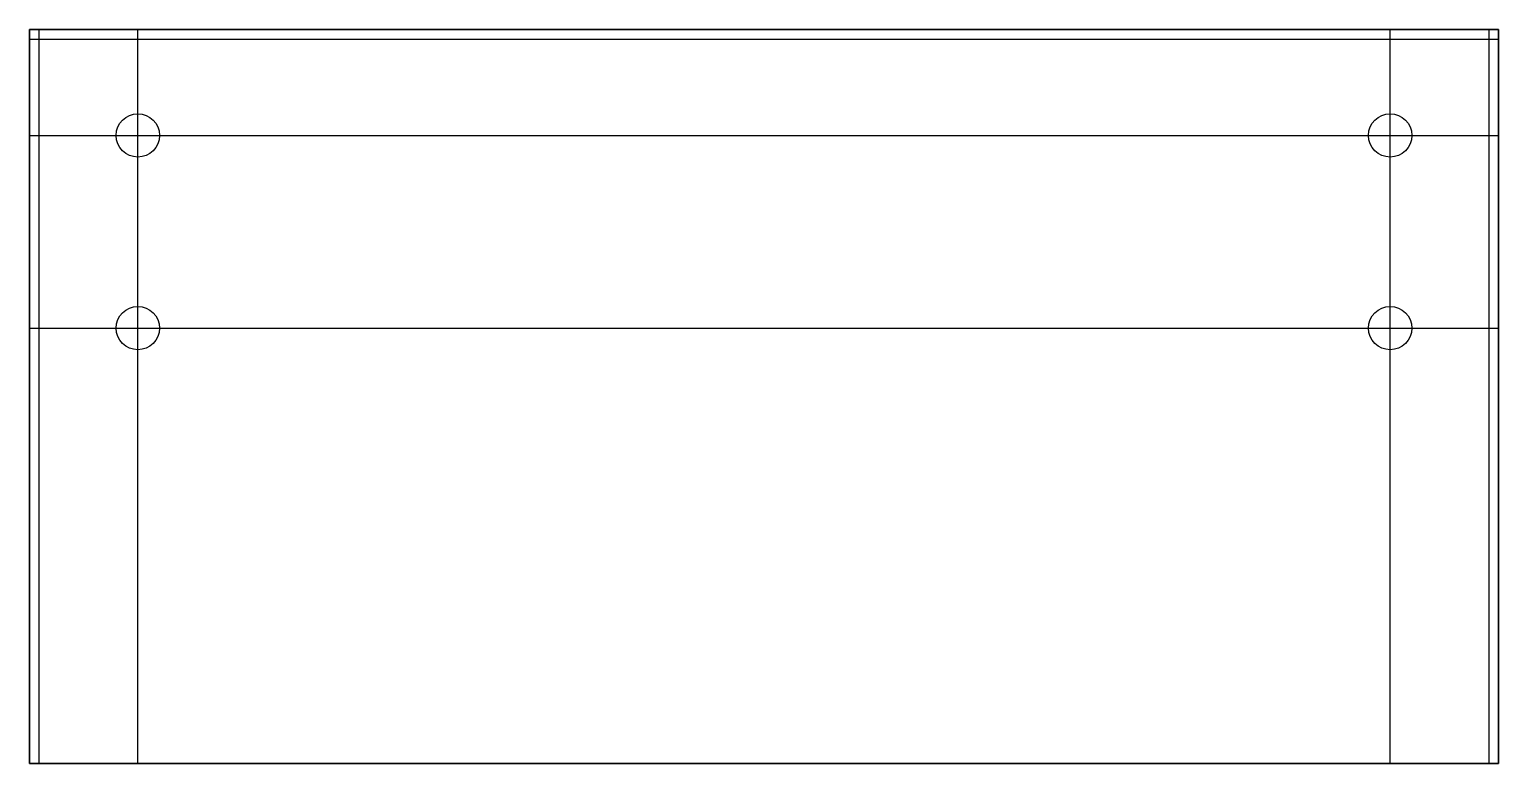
# Model space of a CAD drawing. Header units: millimetres. Extents: x -305 to 0, y -152 to 0.
import ezdxf

# ---------------------------------------------------------------- set-up
doc = ezdxf.new("R2010")
doc.units = ezdxf.units.MM
doc.layers.get('0').update_dxf_attribs({"linetype": 'CONTINUOUS'})

msp = doc.modelspace()

# ---------------------------------------------------------------- linework, layer by layer
for points in [[(0, -152.4), (0, 0), (-304.8, 0), (-304.8, -152.4)], [(0, 0), (-304.8, 0), (-304.8, -22), (0, -22)], [(0, 0), (-304.8, 0), (-304.8, -62), (0, -62)], [(-304.8, -152.4), (-282.3, -152.4), (-282.3, 0), (-304.8, 0)], [(0, -152.4), (-304.8, -152.4), (-304.8, 0), (-304.8, -2), (-302.8, -2), (-2, -2), (0, -2), (0, 0), (-2, 0), (-2, -2), (-2, -152.4), (-302.8, -152.4), (-302.8, -2), (-302.8, 0), (-304.8, 0), (0, 0)], [(0, -152.4), (-22.5, -152.4), (-22.5, 0), (0, 0)]]:
    msp.add_lwpolyline(points, close=True)
for centre in [(-282.3, -22), (-22.5, -22), (-282.3, -62), (-22.5, -62)]:
    msp.add_circle(centre, 4.5)

doc.saveas('drawing.dxf')
